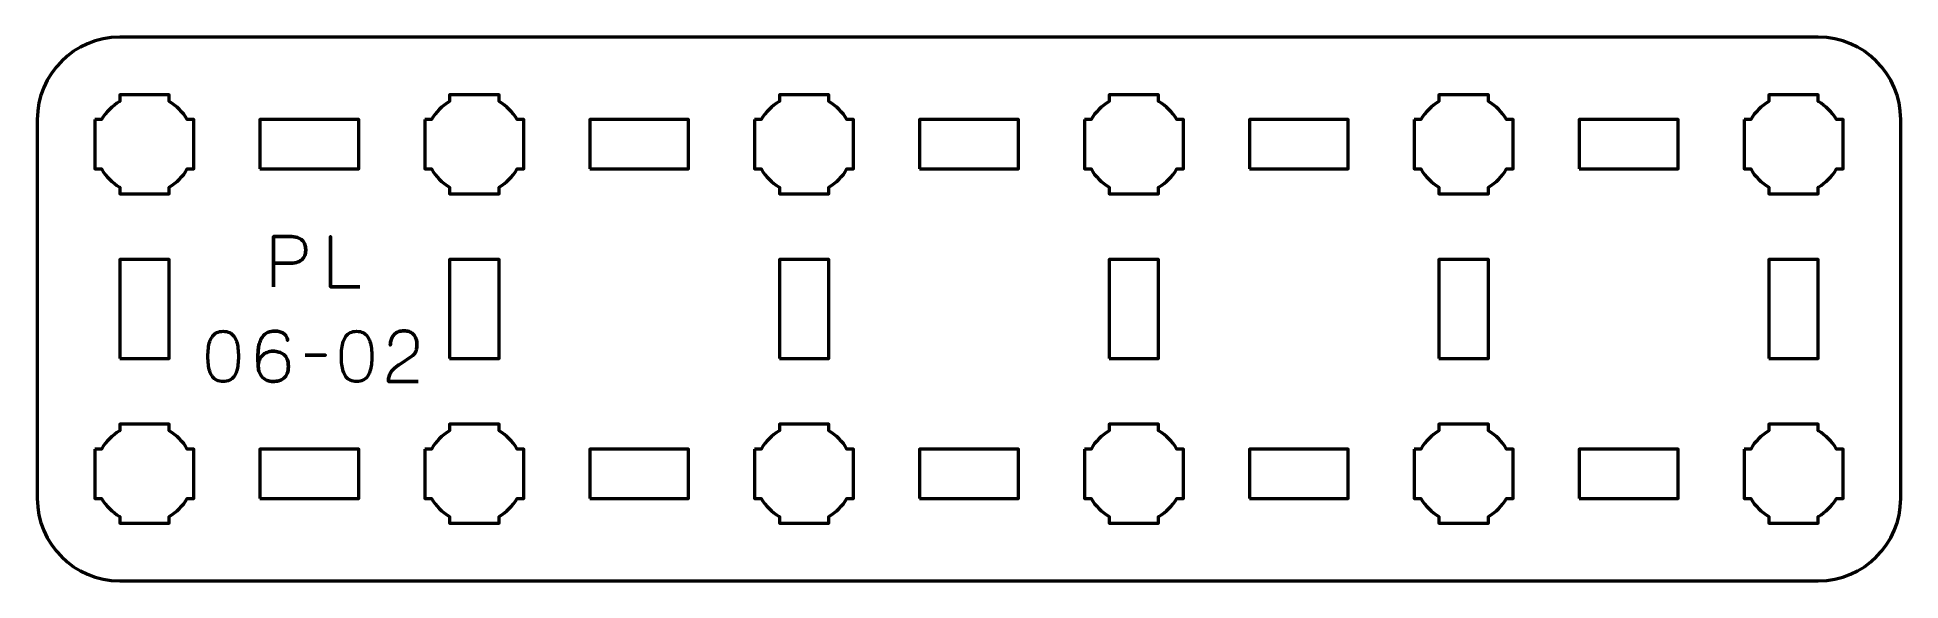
# Model space of a CAD drawing. Header units: centimetres. Extents: x -16.1 to -4.8, y -16.5 to -13.2.
import ezdxf

# ---------------------------------------------------------------- set-up
doc = ezdxf.new("R2010")
doc.units = ezdxf.units.CM
doc.header["$MEASUREMENT"] = 0
doc.layers.add('Layer 1', color=7, linetype='Continuous')

msp = doc.modelspace()

# ---------------------------------------------------------------- linework, layer by layer
at = {"layer": 'Layer 1', "color": 250, "lineweight": 53}
for points in [[(-14.8, -14), (-14.2, -14), (-14.2, -13.7), (-14.8, -13.7), (-14.8, -14)], [(-12.8, -14), (-12.2, -14), (-12.2, -13.7), (-12.8, -13.7), (-12.8, -14)], [(-10.8, -14), (-10.2, -14), (-10.2, -13.7), (-10.8, -13.7), (-10.8, -14)], [(-8.8, -14), (-8.2, -14), (-8.2, -13.7), (-8.8, -13.7), (-8.8, -14)], [(-6.8, -14), (-6.2, -14), (-6.2, -13.7), (-6.8, -13.7), (-6.8, -14)], [(-15.65, -15.15), (-15.35, -15.15), (-15.35, -14.55), (-15.65, -14.55), (-15.65, -15.15)], [(-13.65, -15.15), (-13.35, -15.15), (-13.35, -14.55), (-13.65, -14.55), (-13.65, -15.15)], [(-11.65, -15.15), (-11.35, -15.15), (-11.35, -14.55), (-11.65, -14.55), (-11.65, -15.15)], [(-9.65, -15.15), (-9.35, -15.15), (-9.35, -14.55), (-9.65, -14.55), (-9.65, -15.15)], [(-7.65, -15.15), (-7.35, -15.15), (-7.35, -14.55), (-7.65, -14.55), (-7.65, -15.15)], [(-5.65, -15.15), (-5.35, -15.15), (-5.35, -14.55), (-5.65, -14.55), (-5.65, -15.15)], [(-14.8, -16), (-14.2, -16), (-14.2, -15.7), (-14.8, -15.7), (-14.8, -16)], [(-12.8, -16), (-12.2, -16), (-12.2, -15.7), (-12.8, -15.7), (-12.8, -16)], [(-10.8, -16), (-10.2, -16), (-10.2, -15.7), (-10.8, -15.7), (-10.8, -16)], [(-8.8, -16), (-8.2, -16), (-8.2, -15.7), (-8.8, -15.7), (-8.8, -16)], [(-6.8, -16), (-6.2, -16), (-6.2, -15.7), (-6.8, -15.7), (-6.8, -16)]]:
    msp.add_lwpolyline(points, close=True, dxfattribs=at)
msp.add_open_spline([(-16.15, -16), (-16.15, -16), (-16.15, -13.7), (-16.15, -13.7), (-16.15, -13.7), (-16.15, -13.42391), (-15.92609, -13.2), (-15.65, -13.2), (-15.65, -13.2), (-15.65, -13.2), (-5.35, -13.2), (-5.35, -13.2), (-5.35, -13.2), (-5.07391, -13.2), (-4.85, -13.42391), (-4.85, -13.7), (-4.85, -13.7), (-4.85, -13.7), (-4.85, -16), (-4.85, -16), (-4.85, -16), (-4.85, -16.27609), (-5.07391, -16.5), (-5.35, -16.5), (-5.35, -16.5), (-5.35, -16.5), (-15.65, -16.5), (-15.65, -16.5), (-15.65, -16.5), (-15.92609, -16.5), (-16.15, -16.27609), (-16.15, -16)], degree=3, knots=[0, 0, 0, 0, 0.125, 0.125, 0.125, 0.125, 0.25, 0.25, 0.25, 0.25, 0.375, 0.375, 0.375, 0.375, 0.5, 0.5, 0.5, 0.5, 0.625, 0.625, 0.625, 0.625, 0.75, 0.75, 0.75, 0.75, 0.875, 0.875, 0.875, 0.875, 1, 1, 1, 1], dxfattribs=at)
at = {"layer": 'Layer 1', "lineweight": 53}
for points in [[(-15.8, -13.7), (-15.8, -13.7), (-15.75985, -13.7), (-15.75985, -13.7), (-15.75985, -13.7), (-15.7335, -13.65447), (-15.69553, -13.6165), (-15.65, -13.59015), (-15.65, -13.59015), (-15.65, -13.59015), (-15.65, -13.55), (-15.65, -13.55), (-15.65, -13.55), (-15.65, -13.55), (-15.5, -13.55), (-15.5, -13.55), (-15.5, -13.55), (-15.5, -13.55), (-15.35, -13.55), (-15.35, -13.55), (-15.35, -13.55), (-15.35, -13.55), (-15.35, -13.59015), (-15.35, -13.59015), (-15.35, -13.59015), (-15.30447, -13.6165), (-15.2665, -13.65447), (-15.24015, -13.7), (-15.24015, -13.7), (-15.24015, -13.7), (-15.2, -13.7), (-15.2, -13.7), (-15.2, -13.7), (-15.2, -13.7), (-15.2, -13.85), (-15.2, -13.85), (-15.2, -13.85), (-15.2, -13.85), (-15.2, -14), (-15.2, -14), (-15.2, -14), (-15.2, -14), (-15.24015, -14), (-15.24015, -14), (-15.24015, -14), (-15.2665, -14.04553), (-15.30447, -14.0835), (-15.35, -14.10985), (-15.35, -14.10985), (-15.35, -14.10985), (-15.35, -14.15), (-15.35, -14.15), (-15.35, -14.15), (-15.35, -14.15), (-15.5, -14.15), (-15.5, -14.15), (-15.5, -14.15), (-15.5, -14.15), (-15.65, -14.15), (-15.65, -14.15), (-15.65, -14.15), (-15.65, -14.15), (-15.65, -14.10985), (-15.65, -14.10985), (-15.65, -14.10985), (-15.69553, -14.0835), (-15.7335, -14.04553), (-15.75985, -14), (-15.75985, -14), (-15.75985, -14), (-15.8, -14), (-15.8, -14), (-15.8, -14), (-15.8, -14), (-15.8, -13.85), (-15.8, -13.85), (-15.8, -13.85), (-15.8, -13.85), (-15.8, -13.7), (-15.8, -13.7)], [(-13.8, -13.7), (-13.8, -13.7), (-13.75985, -13.7), (-13.75985, -13.7), (-13.75985, -13.7), (-13.7335, -13.65447), (-13.69553, -13.6165), (-13.65, -13.59015), (-13.65, -13.59015), (-13.65, -13.59015), (-13.65, -13.55), (-13.65, -13.55), (-13.65, -13.55), (-13.65, -13.55), (-13.5, -13.55), (-13.5, -13.55), (-13.5, -13.55), (-13.5, -13.55), (-13.35, -13.55), (-13.35, -13.55), (-13.35, -13.55), (-13.35, -13.55), (-13.35, -13.59015), (-13.35, -13.59015), (-13.35, -13.59015), (-13.30447, -13.6165), (-13.2665, -13.65447), (-13.24015, -13.7), (-13.24015, -13.7), (-13.24015, -13.7), (-13.2, -13.7), (-13.2, -13.7), (-13.2, -13.7), (-13.2, -13.7), (-13.2, -13.85), (-13.2, -13.85), (-13.2, -13.85), (-13.2, -13.85), (-13.2, -14), (-13.2, -14), (-13.2, -14), (-13.2, -14), (-13.24015, -14), (-13.24015, -14), (-13.24015, -14), (-13.2665, -14.04553), (-13.30447, -14.0835), (-13.35, -14.10985), (-13.35, -14.10985), (-13.35, -14.10985), (-13.35, -14.15), (-13.35, -14.15), (-13.35, -14.15), (-13.35, -14.15), (-13.5, -14.15), (-13.5, -14.15), (-13.5, -14.15), (-13.5, -14.15), (-13.65, -14.15), (-13.65, -14.15), (-13.65, -14.15), (-13.65, -14.15), (-13.65, -14.10985), (-13.65, -14.10985), (-13.65, -14.10985), (-13.69553, -14.0835), (-13.7335, -14.04553), (-13.75985, -14), (-13.75985, -14), (-13.75985, -14), (-13.8, -14), (-13.8, -14), (-13.8, -14), (-13.8, -14), (-13.8, -13.85), (-13.8, -13.85), (-13.8, -13.85), (-13.8, -13.85), (-13.8, -13.7), (-13.8, -13.7)], [(-11.8, -13.7), (-11.8, -13.7), (-11.75985, -13.7), (-11.75985, -13.7), (-11.75985, -13.7), (-11.7335, -13.65447), (-11.69553, -13.6165), (-11.65, -13.59015), (-11.65, -13.59015), (-11.65, -13.59015), (-11.65, -13.55), (-11.65, -13.55), (-11.65, -13.55), (-11.65, -13.55), (-11.5, -13.55), (-11.5, -13.55), (-11.5, -13.55), (-11.5, -13.55), (-11.35, -13.55), (-11.35, -13.55), (-11.35, -13.55), (-11.35, -13.55), (-11.35, -13.59015), (-11.35, -13.59015), (-11.35, -13.59015), (-11.30447, -13.6165), (-11.2665, -13.65447), (-11.24015, -13.7), (-11.24015, -13.7), (-11.24015, -13.7), (-11.2, -13.7), (-11.2, -13.7), (-11.2, -13.7), (-11.2, -13.7), (-11.2, -13.85), (-11.2, -13.85), (-11.2, -13.85), (-11.2, -13.85), (-11.2, -14), (-11.2, -14), (-11.2, -14), (-11.2, -14), (-11.24015, -14), (-11.24015, -14), (-11.24015, -14), (-11.2665, -14.04553), (-11.30447, -14.0835), (-11.35, -14.10985), (-11.35, -14.10985), (-11.35, -14.10985), (-11.35, -14.15), (-11.35, -14.15), (-11.35, -14.15), (-11.35, -14.15), (-11.5, -14.15), (-11.5, -14.15), (-11.5, -14.15), (-11.5, -14.15), (-11.65, -14.15), (-11.65, -14.15), (-11.65, -14.15), (-11.65, -14.15), (-11.65, -14.10985), (-11.65, -14.10985), (-11.65, -14.10985), (-11.69553, -14.0835), (-11.7335, -14.04553), (-11.75985, -14), (-11.75985, -14), (-11.75985, -14), (-11.8, -14), (-11.8, -14), (-11.8, -14), (-11.8, -14), (-11.8, -13.85), (-11.8, -13.85), (-11.8, -13.85), (-11.8, -13.85), (-11.8, -13.7), (-11.8, -13.7)], [(-9.8, -13.7), (-9.8, -13.7), (-9.75985, -13.7), (-9.75985, -13.7), (-9.75985, -13.7), (-9.7335, -13.65447), (-9.69553, -13.6165), (-9.65, -13.59015), (-9.65, -13.59015), (-9.65, -13.59015), (-9.65, -13.55), (-9.65, -13.55), (-9.65, -13.55), (-9.65, -13.55), (-9.5, -13.55), (-9.5, -13.55), (-9.5, -13.55), (-9.5, -13.55), (-9.35, -13.55), (-9.35, -13.55), (-9.35, -13.55), (-9.35, -13.55), (-9.35, -13.59015), (-9.35, -13.59015), (-9.35, -13.59015), (-9.30447, -13.6165), (-9.2665, -13.65447), (-9.24015, -13.7), (-9.24015, -13.7), (-9.24015, -13.7), (-9.2, -13.7), (-9.2, -13.7), (-9.2, -13.7), (-9.2, -13.7), (-9.2, -13.85), (-9.2, -13.85), (-9.2, -13.85), (-9.2, -13.85), (-9.2, -14), (-9.2, -14), (-9.2, -14), (-9.2, -14), (-9.24015, -14), (-9.24015, -14), (-9.24015, -14), (-9.2665, -14.04553), (-9.30447, -14.0835), (-9.35, -14.10985), (-9.35, -14.10985), (-9.35, -14.10985), (-9.35, -14.15), (-9.35, -14.15), (-9.35, -14.15), (-9.35, -14.15), (-9.5, -14.15), (-9.5, -14.15), (-9.5, -14.15), (-9.5, -14.15), (-9.65, -14.15), (-9.65, -14.15), (-9.65, -14.15), (-9.65, -14.15), (-9.65, -14.10985), (-9.65, -14.10985), (-9.65, -14.10985), (-9.69553, -14.0835), (-9.7335, -14.04553), (-9.75985, -14), (-9.75985, -14), (-9.75985, -14), (-9.8, -14), (-9.8, -14), (-9.8, -14), (-9.8, -14), (-9.8, -13.85), (-9.8, -13.85), (-9.8, -13.85), (-9.8, -13.85), (-9.8, -13.7), (-9.8, -13.7)], [(-7.8, -13.7), (-7.8, -13.7), (-7.75985, -13.7), (-7.75985, -13.7), (-7.75985, -13.7), (-7.7335, -13.65447), (-7.69553, -13.6165), (-7.65, -13.59015), (-7.65, -13.59015), (-7.65, -13.59015), (-7.65, -13.55), (-7.65, -13.55), (-7.65, -13.55), (-7.65, -13.55), (-7.5, -13.55), (-7.5, -13.55), (-7.5, -13.55), (-7.5, -13.55), (-7.35, -13.55), (-7.35, -13.55), (-7.35, -13.55), (-7.35, -13.55), (-7.35, -13.59015), (-7.35, -13.59015), (-7.35, -13.59015), (-7.30447, -13.6165), (-7.2665, -13.65447), (-7.24015, -13.7), (-7.24015, -13.7), (-7.24015, -13.7), (-7.2, -13.7), (-7.2, -13.7), (-7.2, -13.7), (-7.2, -13.7), (-7.2, -13.85), (-7.2, -13.85), (-7.2, -13.85), (-7.2, -13.85), (-7.2, -14), (-7.2, -14), (-7.2, -14), (-7.2, -14), (-7.24015, -14), (-7.24015, -14), (-7.24015, -14), (-7.2665, -14.04553), (-7.30447, -14.0835), (-7.35, -14.10985), (-7.35, -14.10985), (-7.35, -14.10985), (-7.35, -14.15), (-7.35, -14.15), (-7.35, -14.15), (-7.35, -14.15), (-7.5, -14.15), (-7.5, -14.15), (-7.5, -14.15), (-7.5, -14.15), (-7.65, -14.15), (-7.65, -14.15), (-7.65, -14.15), (-7.65, -14.15), (-7.65, -14.10985), (-7.65, -14.10985), (-7.65, -14.10985), (-7.69553, -14.0835), (-7.7335, -14.04553), (-7.75985, -14), (-7.75985, -14), (-7.75985, -14), (-7.8, -14), (-7.8, -14), (-7.8, -14), (-7.8, -14), (-7.8, -13.85), (-7.8, -13.85), (-7.8, -13.85), (-7.8, -13.85), (-7.8, -13.7), (-7.8, -13.7)], [(-5.8, -13.7), (-5.8, -13.7), (-5.75985, -13.7), (-5.75985, -13.7), (-5.75985, -13.7), (-5.7335, -13.65447), (-5.69553, -13.6165), (-5.65, -13.59015), (-5.65, -13.59015), (-5.65, -13.59015), (-5.65, -13.55), (-5.65, -13.55), (-5.65, -13.55), (-5.65, -13.55), (-5.5, -13.55), (-5.5, -13.55), (-5.5, -13.55), (-5.5, -13.55), (-5.35, -13.55), (-5.35, -13.55), (-5.35, -13.55), (-5.35, -13.55), (-5.35, -13.59015), (-5.35, -13.59015), (-5.35, -13.59015), (-5.30447, -13.6165), (-5.2665, -13.65447), (-5.24015, -13.7), (-5.24015, -13.7), (-5.24015, -13.7), (-5.2, -13.7), (-5.2, -13.7), (-5.2, -13.7), (-5.2, -13.7), (-5.2, -13.85), (-5.2, -13.85), (-5.2, -13.85), (-5.2, -13.85), (-5.2, -14), (-5.2, -14), (-5.2, -14), (-5.2, -14), (-5.24015, -14), (-5.24015, -14), (-5.24015, -14), (-5.2665, -14.04553), (-5.30447, -14.0835), (-5.35, -14.10985), (-5.35, -14.10985), (-5.35, -14.10985), (-5.35, -14.15), (-5.35, -14.15), (-5.35, -14.15), (-5.35, -14.15), (-5.5, -14.15), (-5.5, -14.15), (-5.5, -14.15), (-5.5, -14.15), (-5.65, -14.15), (-5.65, -14.15), (-5.65, -14.15), (-5.65, -14.15), (-5.65, -14.10985), (-5.65, -14.10985), (-5.65, -14.10985), (-5.69553, -14.0835), (-5.7335, -14.04553), (-5.75985, -14), (-5.75985, -14), (-5.75985, -14), (-5.8, -14), (-5.8, -14), (-5.8, -14), (-5.8, -14), (-5.8, -13.85), (-5.8, -13.85), (-5.8, -13.85), (-5.8, -13.85), (-5.8, -13.7), (-5.8, -13.7)], [(-15.8, -15.7), (-15.8, -15.7), (-15.75985, -15.7), (-15.75985, -15.7), (-15.75985, -15.7), (-15.7335, -15.65447), (-15.69553, -15.6165), (-15.65, -15.59015), (-15.65, -15.59015), (-15.65, -15.59015), (-15.65, -15.55), (-15.65, -15.55), (-15.65, -15.55), (-15.65, -15.55), (-15.5, -15.55), (-15.5, -15.55), (-15.5, -15.55), (-15.5, -15.55), (-15.35, -15.55), (-15.35, -15.55), (-15.35, -15.55), (-15.35, -15.55), (-15.35, -15.59015), (-15.35, -15.59015), (-15.35, -15.59015), (-15.30447, -15.6165), (-15.2665, -15.65447), (-15.24015, -15.7), (-15.24015, -15.7), (-15.24015, -15.7), (-15.2, -15.7), (-15.2, -15.7), (-15.2, -15.7), (-15.2, -15.7), (-15.2, -15.85), (-15.2, -15.85), (-15.2, -15.85), (-15.2, -15.85), (-15.2, -16), (-15.2, -16), (-15.2, -16), (-15.2, -16), (-15.24015, -16), (-15.24015, -16), (-15.24015, -16), (-15.2665, -16.04553), (-15.30447, -16.0835), (-15.35, -16.10985), (-15.35, -16.10985), (-15.35, -16.10985), (-15.35, -16.15), (-15.35, -16.15), (-15.35, -16.15), (-15.35, -16.15), (-15.5, -16.15), (-15.5, -16.15), (-15.5, -16.15), (-15.5, -16.15), (-15.65, -16.15), (-15.65, -16.15), (-15.65, -16.15), (-15.65, -16.15), (-15.65, -16.10985), (-15.65, -16.10985), (-15.65, -16.10985), (-15.69553, -16.0835), (-15.7335, -16.04553), (-15.75985, -16), (-15.75985, -16), (-15.75985, -16), (-15.8, -16), (-15.8, -16), (-15.8, -16), (-15.8, -16), (-15.8, -15.85), (-15.8, -15.85), (-15.8, -15.85), (-15.8, -15.85), (-15.8, -15.7), (-15.8, -15.7)], [(-13.8, -15.7), (-13.8, -15.7), (-13.75985, -15.7), (-13.75985, -15.7), (-13.75985, -15.7), (-13.7335, -15.65447), (-13.69553, -15.6165), (-13.65, -15.59015), (-13.65, -15.59015), (-13.65, -15.59015), (-13.65, -15.55), (-13.65, -15.55), (-13.65, -15.55), (-13.65, -15.55), (-13.5, -15.55), (-13.5, -15.55), (-13.5, -15.55), (-13.5, -15.55), (-13.35, -15.55), (-13.35, -15.55), (-13.35, -15.55), (-13.35, -15.55), (-13.35, -15.59015), (-13.35, -15.59015), (-13.35, -15.59015), (-13.30447, -15.6165), (-13.2665, -15.65447), (-13.24015, -15.7), (-13.24015, -15.7), (-13.24015, -15.7), (-13.2, -15.7), (-13.2, -15.7), (-13.2, -15.7), (-13.2, -15.7), (-13.2, -15.85), (-13.2, -15.85), (-13.2, -15.85), (-13.2, -15.85), (-13.2, -16), (-13.2, -16), (-13.2, -16), (-13.2, -16), (-13.24015, -16), (-13.24015, -16), (-13.24015, -16), (-13.2665, -16.04553), (-13.30447, -16.0835), (-13.35, -16.10985), (-13.35, -16.10985), (-13.35, -16.10985), (-13.35, -16.15), (-13.35, -16.15), (-13.35, -16.15), (-13.35, -16.15), (-13.5, -16.15), (-13.5, -16.15), (-13.5, -16.15), (-13.5, -16.15), (-13.65, -16.15), (-13.65, -16.15), (-13.65, -16.15), (-13.65, -16.15), (-13.65, -16.10985), (-13.65, -16.10985), (-13.65, -16.10985), (-13.69553, -16.0835), (-13.7335, -16.04553), (-13.75985, -16), (-13.75985, -16), (-13.75985, -16), (-13.8, -16), (-13.8, -16), (-13.8, -16), (-13.8, -16), (-13.8, -15.85), (-13.8, -15.85), (-13.8, -15.85), (-13.8, -15.85), (-13.8, -15.7), (-13.8, -15.7)], [(-11.8, -15.7), (-11.8, -15.7), (-11.75985, -15.7), (-11.75985, -15.7), (-11.75985, -15.7), (-11.7335, -15.65447), (-11.69553, -15.6165), (-11.65, -15.59015), (-11.65, -15.59015), (-11.65, -15.59015), (-11.65, -15.55), (-11.65, -15.55), (-11.65, -15.55), (-11.65, -15.55), (-11.5, -15.55), (-11.5, -15.55), (-11.5, -15.55), (-11.5, -15.55), (-11.35, -15.55), (-11.35, -15.55), (-11.35, -15.55), (-11.35, -15.55), (-11.35, -15.59015), (-11.35, -15.59015), (-11.35, -15.59015), (-11.30447, -15.6165), (-11.2665, -15.65447), (-11.24015, -15.7), (-11.24015, -15.7), (-11.24015, -15.7), (-11.2, -15.7), (-11.2, -15.7), (-11.2, -15.7), (-11.2, -15.7), (-11.2, -15.85), (-11.2, -15.85), (-11.2, -15.85), (-11.2, -15.85), (-11.2, -16), (-11.2, -16), (-11.2, -16), (-11.2, -16), (-11.24015, -16), (-11.24015, -16), (-11.24015, -16), (-11.2665, -16.04553), (-11.30447, -16.0835), (-11.35, -16.10985), (-11.35, -16.10985), (-11.35, -16.10985), (-11.35, -16.15), (-11.35, -16.15), (-11.35, -16.15), (-11.35, -16.15), (-11.5, -16.15), (-11.5, -16.15), (-11.5, -16.15), (-11.5, -16.15), (-11.65, -16.15), (-11.65, -16.15), (-11.65, -16.15), (-11.65, -16.15), (-11.65, -16.10985), (-11.65, -16.10985), (-11.65, -16.10985), (-11.69553, -16.0835), (-11.7335, -16.04553), (-11.75985, -16), (-11.75985, -16), (-11.75985, -16), (-11.8, -16), (-11.8, -16), (-11.8, -16), (-11.8, -16), (-11.8, -15.85), (-11.8, -15.85), (-11.8, -15.85), (-11.8, -15.85), (-11.8, -15.7), (-11.8, -15.7)], [(-9.8, -15.7), (-9.8, -15.7), (-9.75985, -15.7), (-9.75985, -15.7), (-9.75985, -15.7), (-9.7335, -15.65447), (-9.69553, -15.6165), (-9.65, -15.59015), (-9.65, -15.59015), (-9.65, -15.59015), (-9.65, -15.55), (-9.65, -15.55), (-9.65, -15.55), (-9.65, -15.55), (-9.5, -15.55), (-9.5, -15.55), (-9.5, -15.55), (-9.5, -15.55), (-9.35, -15.55), (-9.35, -15.55), (-9.35, -15.55), (-9.35, -15.55), (-9.35, -15.59015), (-9.35, -15.59015), (-9.35, -15.59015), (-9.30447, -15.6165), (-9.2665, -15.65447), (-9.24015, -15.7), (-9.24015, -15.7), (-9.24015, -15.7), (-9.2, -15.7), (-9.2, -15.7), (-9.2, -15.7), (-9.2, -15.7), (-9.2, -15.85), (-9.2, -15.85), (-9.2, -15.85), (-9.2, -15.85), (-9.2, -16), (-9.2, -16), (-9.2, -16), (-9.2, -16), (-9.24015, -16), (-9.24015, -16), (-9.24015, -16), (-9.2665, -16.04553), (-9.30447, -16.0835), (-9.35, -16.10985), (-9.35, -16.10985), (-9.35, -16.10985), (-9.35, -16.15), (-9.35, -16.15), (-9.35, -16.15), (-9.35, -16.15), (-9.5, -16.15), (-9.5, -16.15), (-9.5, -16.15), (-9.5, -16.15), (-9.65, -16.15), (-9.65, -16.15), (-9.65, -16.15), (-9.65, -16.15), (-9.65, -16.10985), (-9.65, -16.10985), (-9.65, -16.10985), (-9.69553, -16.0835), (-9.7335, -16.04553), (-9.75985, -16), (-9.75985, -16), (-9.75985, -16), (-9.8, -16), (-9.8, -16), (-9.8, -16), (-9.8, -16), (-9.8, -15.85), (-9.8, -15.85), (-9.8, -15.85), (-9.8, -15.85), (-9.8, -15.7), (-9.8, -15.7)], [(-7.8, -15.7), (-7.8, -15.7), (-7.75985, -15.7), (-7.75985, -15.7), (-7.75985, -15.7), (-7.7335, -15.65447), (-7.69553, -15.6165), (-7.65, -15.59015), (-7.65, -15.59015), (-7.65, -15.59015), (-7.65, -15.55), (-7.65, -15.55), (-7.65, -15.55), (-7.65, -15.55), (-7.5, -15.55), (-7.5, -15.55), (-7.5, -15.55), (-7.5, -15.55), (-7.35, -15.55), (-7.35, -15.55), (-7.35, -15.55), (-7.35, -15.55), (-7.35, -15.59015), (-7.35, -15.59015), (-7.35, -15.59015), (-7.30447, -15.6165), (-7.2665, -15.65447), (-7.24015, -15.7), (-7.24015, -15.7), (-7.24015, -15.7), (-7.2, -15.7), (-7.2, -15.7), (-7.2, -15.7), (-7.2, -15.7), (-7.2, -15.85), (-7.2, -15.85), (-7.2, -15.85), (-7.2, -15.85), (-7.2, -16), (-7.2, -16), (-7.2, -16), (-7.2, -16), (-7.24015, -16), (-7.24015, -16), (-7.24015, -16), (-7.2665, -16.04553), (-7.30447, -16.0835), (-7.35, -16.10985), (-7.35, -16.10985), (-7.35, -16.10985), (-7.35, -16.15), (-7.35, -16.15), (-7.35, -16.15), (-7.35, -16.15), (-7.5, -16.15), (-7.5, -16.15), (-7.5, -16.15), (-7.5, -16.15), (-7.65, -16.15), (-7.65, -16.15), (-7.65, -16.15), (-7.65, -16.15), (-7.65, -16.10985), (-7.65, -16.10985), (-7.65, -16.10985), (-7.69553, -16.0835), (-7.7335, -16.04553), (-7.75985, -16), (-7.75985, -16), (-7.75985, -16), (-7.8, -16), (-7.8, -16), (-7.8, -16), (-7.8, -16), (-7.8, -15.85), (-7.8, -15.85), (-7.8, -15.85), (-7.8, -15.85), (-7.8, -15.7), (-7.8, -15.7)], [(-5.8, -15.7), (-5.8, -15.7), (-5.75985, -15.7), (-5.75985, -15.7), (-5.75985, -15.7), (-5.7335, -15.65447), (-5.69553, -15.6165), (-5.65, -15.59015), (-5.65, -15.59015), (-5.65, -15.59015), (-5.65, -15.55), (-5.65, -15.55), (-5.65, -15.55), (-5.65, -15.55), (-5.5, -15.55), (-5.5, -15.55), (-5.5, -15.55), (-5.5, -15.55), (-5.35, -15.55), (-5.35, -15.55), (-5.35, -15.55), (-5.35, -15.55), (-5.35, -15.59015), (-5.35, -15.59015), (-5.35, -15.59015), (-5.30447, -15.6165), (-5.2665, -15.65447), (-5.24015, -15.7), (-5.24015, -15.7), (-5.24015, -15.7), (-5.2, -15.7), (-5.2, -15.7), (-5.2, -15.7), (-5.2, -15.7), (-5.2, -15.85), (-5.2, -15.85), (-5.2, -15.85), (-5.2, -15.85), (-5.2, -16), (-5.2, -16), (-5.2, -16), (-5.2, -16), (-5.24015, -16), (-5.24015, -16), (-5.24015, -16), (-5.2665, -16.04553), (-5.30447, -16.0835), (-5.35, -16.10985), (-5.35, -16.10985), (-5.35, -16.10985), (-5.35, -16.15), (-5.35, -16.15), (-5.35, -16.15), (-5.35, -16.15), (-5.5, -16.15), (-5.5, -16.15), (-5.5, -16.15), (-5.5, -16.15), (-5.65, -16.15), (-5.65, -16.15), (-5.65, -16.15), (-5.65, -16.15), (-5.65, -16.10985), (-5.65, -16.10985), (-5.65, -16.10985), (-5.69553, -16.0835), (-5.7335, -16.04553), (-5.75985, -16), (-5.75985, -16), (-5.75985, -16), (-5.8, -16), (-5.8, -16), (-5.8, -16), (-5.8, -16), (-5.8, -15.85), (-5.8, -15.85), (-5.8, -15.85), (-5.8, -15.85), (-5.8, -15.7), (-5.8, -15.7)]]:
    msp.add_open_spline(points, degree=3, knots=[0, 0, 0, 0, 0.05, 0.05, 0.05, 0.05, 0.1, 0.1, 0.1, 0.1, 0.15, 0.15, 0.15, 0.15, 0.2, 0.2, 0.2, 0.2, 0.25, 0.25, 0.25, 0.25, 0.3, 0.3, 0.3, 0.3, 0.35, 0.35, 0.35, 0.35, 0.4, 0.4, 0.4, 0.4, 0.45, 0.45, 0.45, 0.45, 0.5, 0.5, 0.5, 0.5, 0.55, 0.55, 0.55, 0.55, 0.6, 0.6, 0.6, 0.6, 0.65, 0.65, 0.65, 0.65, 0.7, 0.7, 0.7, 0.7, 0.75, 0.75, 0.75, 0.75, 0.8, 0.8, 0.8, 0.8, 0.85, 0.85, 0.85, 0.85, 0.9, 0.9, 0.9, 0.9, 0.95, 0.95, 0.95, 0.95, 1, 1, 1, 1], dxfattribs=at)
at = {"layer": 'Layer 1', "color": 5, "lineweight": 53}
for points, knots in [([(-14.71759, -14.71492), (-14.71759, -14.71492), (-14.71759, -14.4097), (-14.71759, -14.4097), (-14.71759, -14.4097), (-14.71759, -14.4097), (-14.62022, -14.4097), (-14.62022, -14.4097), (-14.62022, -14.4097), (-14.60075, -14.40977), (-14.58474, -14.41196), (-14.57211, -14.41619), (-14.57211, -14.41619), (-14.55955, -14.42035), (-14.54967, -14.42614), (-14.54254, -14.43348), (-14.54254, -14.43348), (-14.53542, -14.44074), (-14.53034, -14.44907), (-14.52723, -14.45845), (-14.52723, -14.45845), (-14.5242, -14.46784), (-14.52244, -14.47764), (-14.52201, -14.48802), (-14.52201, -14.48802), (-14.52152, -14.49839), (-14.52272, -14.50855), (-14.52554, -14.51842), (-14.52554, -14.51842), (-14.52843, -14.5283), (-14.5333, -14.53726), (-14.54029, -14.54531), (-14.54029, -14.54531), (-14.5472, -14.55335), (-14.55658, -14.55977), (-14.56837, -14.5645), (-14.56837, -14.5645), (-14.58015, -14.56929), (-14.59475, -14.57169), (-14.61218, -14.57183), (-14.61218, -14.57183), (-14.61218, -14.57183), (-14.71759, -14.57183), (-14.71759, -14.57183), (-14.71759, -14.57183), (-14.71759, -14.57183), (-14.61218, -14.57183), (-14.61218, -14.57183), (-14.61218, -14.57183), (-14.59511, -14.57169), (-14.58064, -14.56929), (-14.56893, -14.5645), (-14.56893, -14.5645), (-14.55715, -14.55977), (-14.54776, -14.55335), (-14.54071, -14.54531), (-14.54071, -14.54531), (-14.53372, -14.53726), (-14.52871, -14.5283), (-14.52575, -14.51842), (-14.52575, -14.51842), (-14.52279, -14.50855), (-14.52152, -14.49839), (-14.52201, -14.48802), (-14.52201, -14.48802), (-14.52244, -14.47764), (-14.5242, -14.46784), (-14.52737, -14.45845), (-14.52737, -14.45845), (-14.53048, -14.44907), (-14.5357, -14.44074), (-14.54283, -14.43348), (-14.54283, -14.43348), (-14.55002, -14.42614), (-14.5599, -14.42035), (-14.57246, -14.41619), (-14.57246, -14.41619), (-14.58509, -14.41196), (-14.60096, -14.40977), (-14.62022, -14.4097), (-14.62022, -14.4097), (-14.62022, -14.4097), (-14.71759, -14.4097), (-14.71759, -14.4097), (-14.71759, -14.4097), (-14.71759, -14.4097), (-14.71759, -14.71492), (-14.71759, -14.71492)], [0, 0, 0, 0, 0.04545455, 0.04545455, 0.04545455, 0.04545455, 0.09090909, 0.09090909, 0.09090909, 0.09090909, 0.13636364, 0.13636364, 0.13636364, 0.13636364, 0.18181818, 0.18181818, 0.18181818, 0.18181818, 0.22727273, 0.22727273, 0.22727273, 0.22727273, 0.27272727, 0.27272727, 0.27272727, 0.27272727, 0.31818182, 0.31818182, 0.31818182, 0.31818182, 0.36363636, 0.36363636, 0.36363636, 0.36363636, 0.40909091, 0.40909091, 0.40909091, 0.40909091, 0.45454545, 0.45454545, 0.45454545, 0.45454545, 0.5, 0.5, 0.5, 0.5, 0.54545455, 0.54545455, 0.54545455, 0.54545455, 0.59090909, 0.59090909, 0.59090909, 0.59090909, 0.63636364, 0.63636364, 0.63636364, 0.63636364, 0.68181818, 0.68181818, 0.68181818, 0.68181818, 0.72727273, 0.72727273, 0.72727273, 0.72727273, 0.77272727, 0.77272727, 0.77272727, 0.77272727, 0.81818182, 0.81818182, 0.81818182, 0.81818182, 0.86363636, 0.86363636, 0.86363636, 0.86363636, 0.90909091, 0.90909091, 0.90909091, 0.90909091, 0.95454545, 0.95454545, 0.95454545, 0.95454545, 1, 1, 1, 1]), ([(-14.19309, -14.71492), (-14.19309, -14.71492), (-14.37131, -14.71492), (-14.37131, -14.71492), (-14.37131, -14.71492), (-14.37131, -14.71492), (-14.37131, -14.4097), (-14.37131, -14.4097), (-14.37131, -14.4097), (-14.37131, -14.4097), (-14.37131, -14.71492), (-14.37131, -14.71492), (-14.37131, -14.71492), (-14.37131, -14.71492), (-14.19309, -14.71492), (-14.19309, -14.71492)], [0, 0, 0, 0, 0.25, 0.25, 0.25, 0.25, 0.5, 0.5, 0.5, 0.5, 0.75, 0.75, 0.75, 0.75, 1, 1, 1, 1]), ([(-15.0226, -15.29023), (-15.00779, -15.29016), (-14.99502, -15.28755), (-14.98436, -15.28247), (-14.98436, -15.28247), (-14.97378, -15.27739), (-14.96496, -15.27012), (-14.95791, -15.26088), (-14.95791, -15.26088), (-14.95092, -15.25157), (-14.94542, -15.24056), (-14.94133, -15.22786), (-14.94133, -15.22786), (-14.9373, -15.21516), (-14.93441, -15.20126), (-14.93279, -15.18602), (-14.93279, -15.18602), (-14.93109, -15.17078), (-14.93025, -15.15476), (-14.93032, -15.13783), (-14.93032, -15.13783), (-14.93025, -15.12097), (-14.93109, -15.10495), (-14.93279, -15.08978), (-14.93279, -15.08978), (-14.93441, -15.07461), (-14.9373, -15.06064), (-14.94133, -15.04794), (-14.94133, -15.04794), (-14.94542, -15.03531), (-14.95092, -15.02431), (-14.95791, -15.01492), (-14.95791, -15.01492), (-14.96496, -15.00561), (-14.97378, -14.99834), (-14.98436, -14.99326), (-14.98436, -14.99326), (-14.99502, -14.98811), (-15.00779, -14.9855), (-15.0226, -14.98543), (-15.0226, -14.98543), (-15.03742, -14.9855), (-15.05019, -14.98811), (-15.06085, -14.99326), (-15.06085, -14.99326), (-15.07143, -14.99834), (-15.08025, -15.00561), (-15.0873, -15.01492), (-15.0873, -15.01492), (-15.09429, -15.02431), (-15.09979, -15.03531), (-15.10388, -15.04794), (-15.10388, -15.04794), (-15.10791, -15.06064), (-15.1108, -15.07461), (-15.11242, -15.08978), (-15.11242, -15.08978), (-15.11411, -15.10495), (-15.11496, -15.12097), (-15.11489, -15.13783), (-15.11489, -15.13783), (-15.11496, -15.15476), (-15.11411, -15.17078), (-15.11242, -15.18602), (-15.11242, -15.18602), (-15.1108, -15.20126), (-15.10791, -15.21516), (-15.10388, -15.22786), (-15.10388, -15.22786), (-15.09979, -15.24056), (-15.09429, -15.25157), (-15.0873, -15.26088), (-15.0873, -15.26088), (-15.08025, -15.27012), (-15.07143, -15.27739), (-15.06085, -15.28247), (-15.06085, -15.28247), (-15.05019, -15.28755), (-15.03742, -15.29016), (-15.0226, -15.29023)], [0, 0, 0, 0, 0.05, 0.05, 0.05, 0.05, 0.1, 0.1, 0.1, 0.1, 0.15, 0.15, 0.15, 0.15, 0.2, 0.2, 0.2, 0.2, 0.25, 0.25, 0.25, 0.25, 0.3, 0.3, 0.3, 0.3, 0.35, 0.35, 0.35, 0.35, 0.4, 0.4, 0.4, 0.4, 0.45, 0.45, 0.45, 0.45, 0.5, 0.5, 0.5, 0.5, 0.55, 0.55, 0.55, 0.55, 0.6, 0.6, 0.6, 0.6, 0.65, 0.65, 0.65, 0.65, 0.7, 0.7, 0.7, 0.7, 0.75, 0.75, 0.75, 0.75, 0.8, 0.8, 0.8, 0.8, 0.85, 0.85, 0.85, 0.85, 0.9, 0.9, 0.9, 0.9, 0.95, 0.95, 0.95, 0.95, 1, 1, 1, 1]), ([(-15.0226, -15.29023), (-15.00779, -15.29016), (-14.99502, -15.28755), (-14.98436, -15.28247), (-14.98436, -15.28247), (-14.97378, -15.27739), (-14.96496, -15.27012), (-14.95791, -15.26088), (-14.95791, -15.26088), (-14.95092, -15.25157), (-14.94542, -15.24056), (-14.94133, -15.22786), (-14.94133, -15.22786), (-14.9373, -15.21516), (-14.93441, -15.20126), (-14.93279, -15.18602), (-14.93279, -15.18602), (-14.93109, -15.17078), (-14.93025, -15.15476), (-14.93032, -15.13783), (-14.93032, -15.13783), (-14.93025, -15.12097), (-14.93109, -15.10495), (-14.93279, -15.08978), (-14.93279, -15.08978), (-14.93441, -15.07461), (-14.9373, -15.06064), (-14.94133, -15.04794), (-14.94133, -15.04794), (-14.94542, -15.03531), (-14.95092, -15.02431), (-14.95791, -15.01492), (-14.95791, -15.01492), (-14.96496, -15.00561), (-14.97378, -14.99834), (-14.98436, -14.99326), (-14.98436, -14.99326), (-14.99502, -14.98811), (-15.00779, -14.9855), (-15.0226, -14.98543), (-15.0226, -14.98543), (-15.03742, -14.9855), (-15.05019, -14.98811), (-15.06085, -14.99326), (-15.06085, -14.99326), (-15.07143, -14.99834), (-15.08025, -15.00561), (-15.0873, -15.01492), (-15.0873, -15.01492), (-15.09429, -15.02431), (-15.09979, -15.03531), (-15.10388, -15.04794), (-15.10388, -15.04794), (-15.10791, -15.06064), (-15.1108, -15.07461), (-15.11242, -15.08978), (-15.11242, -15.08978), (-15.11411, -15.10495), (-15.11496, -15.12097), (-15.11489, -15.13783), (-15.11489, -15.13783), (-15.11496, -15.15476), (-15.11411, -15.17078), (-15.11242, -15.18602), (-15.11242, -15.18602), (-15.1108, -15.20126), (-15.10791, -15.21516), (-15.10388, -15.22786), (-15.10388, -15.22786), (-15.09979, -15.24056), (-15.09429, -15.25157), (-15.0873, -15.26088), (-15.0873, -15.26088), (-15.08025, -15.27012), (-15.07143, -15.27739), (-15.06085, -15.28247), (-15.06085, -15.28247), (-15.05019, -15.28755), (-15.03742, -15.29016), (-15.0226, -15.29023)], [0, 0, 0, 0, 0.05, 0.05, 0.05, 0.05, 0.1, 0.1, 0.1, 0.1, 0.15, 0.15, 0.15, 0.15, 0.2, 0.2, 0.2, 0.2, 0.25, 0.25, 0.25, 0.25, 0.3, 0.3, 0.3, 0.3, 0.35, 0.35, 0.35, 0.35, 0.4, 0.4, 0.4, 0.4, 0.45, 0.45, 0.45, 0.45, 0.5, 0.5, 0.5, 0.5, 0.55, 0.55, 0.55, 0.55, 0.6, 0.6, 0.6, 0.6, 0.65, 0.65, 0.65, 0.65, 0.7, 0.7, 0.7, 0.7, 0.75, 0.75, 0.75, 0.75, 0.8, 0.8, 0.8, 0.8, 0.85, 0.85, 0.85, 0.85, 0.9, 0.9, 0.9, 0.9, 0.95, 0.95, 0.95, 0.95, 1, 1, 1, 1]), ([(-14.81009, -15.19837), (-14.81002, -15.18454), (-14.80777, -15.17205), (-14.80325, -15.16076), (-14.80325, -15.16076), (-14.79881, -15.14954), (-14.79253, -15.13988), (-14.78441, -15.13176), (-14.78441, -15.13176), (-14.77637, -15.12372), (-14.76684, -15.11751), (-14.75598, -15.11314), (-14.75598, -15.11314), (-14.74511, -15.10876), (-14.73319, -15.10658), (-14.72035, -15.1065), (-14.72035, -15.1065), (-14.70744, -15.10643), (-14.69537, -15.10806), (-14.68415, -15.1113), (-14.68415, -15.1113), (-14.67293, -15.11448), (-14.66313, -15.1197), (-14.65459, -15.1269), (-14.65459, -15.1269), (-14.64605, -15.13402), (-14.63935, -15.14348), (-14.63455, -15.15526), (-14.63455, -15.15526), (-14.62976, -15.16704), (-14.62729, -15.18136), (-14.62722, -15.19837), (-14.62722, -15.19837), (-14.62729, -15.21537), (-14.62976, -15.22969), (-14.63455, -15.24148), (-14.63455, -15.24148), (-14.63935, -15.25326), (-14.64605, -15.26271), (-14.65459, -15.26984), (-14.65459, -15.26984), (-14.66313, -15.27704), (-14.67293, -15.28226), (-14.68415, -15.28543), (-14.68415, -15.28543), (-14.69537, -15.28868), (-14.70744, -15.2903), (-14.72035, -15.29023), (-14.72035, -15.29023), (-14.73319, -15.29016), (-14.74497, -15.28797), (-14.75577, -15.2836), (-14.75577, -15.2836), (-14.76649, -15.27922), (-14.7758, -15.27301), (-14.78378, -15.2649), (-14.78378, -15.2649), (-14.79175, -15.25686), (-14.79803, -15.24719), (-14.80254, -15.2359), (-14.80254, -15.2359), (-14.80713, -15.22468), (-14.8096, -15.2122), (-14.81009, -15.19837), (-14.81009, -15.19837), (-14.81038, -15.19138), (-14.81073, -15.18306), (-14.81122, -15.17339), (-14.81122, -15.17339), (-14.81172, -15.16365), (-14.812, -15.15307), (-14.81207, -15.14171), (-14.81207, -15.14171), (-14.81214, -15.13028), (-14.81179, -15.1185), (-14.81087, -15.10643), (-14.81087, -15.10643), (-14.81002, -15.0943), (-14.80833, -15.08237), (-14.80586, -15.07059), (-14.80586, -15.07059), (-14.80339, -15.05888), (-14.79986, -15.0478), (-14.79521, -15.03743), (-14.79521, -15.03743), (-14.79055, -15.02706), (-14.78455, -15.01789), (-14.77714, -15.00991), (-14.77714, -15.00991), (-14.76967, -15.00194), (-14.76056, -14.99566), (-14.74977, -14.99108), (-14.74977, -14.99108), (-14.73897, -14.98656), (-14.7262, -14.98423), (-14.71146, -14.98416), (-14.71146, -14.98416), (-14.69862, -14.98423), (-14.68775, -14.9855), (-14.67872, -14.98797), (-14.67872, -14.98797), (-14.66969, -14.99044), (-14.66228, -14.99376), (-14.65635, -14.99785), (-14.65635, -14.99785), (-14.6505, -15.00201), (-14.64584, -15.00653), (-14.64246, -15.01154), (-14.64246, -15.01154), (-14.63907, -15.01648), (-14.63653, -15.02149), (-14.63498, -15.0265), (-14.63498, -15.0265), (-14.63335, -15.0315), (-14.6323, -15.03616), (-14.63187, -15.04047), (-14.63187, -15.04047), (-14.6323, -15.03616), (-14.63335, -15.0315), (-14.63498, -15.0265), (-14.63498, -15.0265), (-14.63653, -15.02149), (-14.63907, -15.01648), (-14.64246, -15.01154), (-14.64246, -15.01154), (-14.64584, -15.00653), (-14.6505, -15.00201), (-14.65635, -14.99785), (-14.65635, -14.99785), (-14.66228, -14.99376), (-14.66969, -14.99044), (-14.67872, -14.98797), (-14.67872, -14.98797), (-14.68775, -14.9855), (-14.69862, -14.98423), (-14.71146, -14.98416), (-14.71146, -14.98416), (-14.7262, -14.98423), (-14.73897, -14.98656), (-14.74977, -14.99108), (-14.74977, -14.99108), (-14.76056, -14.99566), (-14.76967, -15.00194), (-14.77714, -15.00991), (-14.77714, -15.00991), (-14.78455, -15.01789), (-14.79055, -15.02706), (-14.79521, -15.03743), (-14.79521, -15.03743), (-14.79986, -15.0478), (-14.80339, -15.05888), (-14.80586, -15.07059), (-14.80586, -15.07059), (-14.80833, -15.08237), (-14.81002, -15.0943), (-14.81087, -15.10643), (-14.81087, -15.10643), (-14.81179, -15.1185), (-14.81214, -15.13028), (-14.81207, -15.14171), (-14.81207, -15.14171), (-14.812, -15.15307), (-14.81172, -15.16365), (-14.81122, -15.17339), (-14.81122, -15.17339), (-14.81073, -15.18306), (-14.81038, -15.19138), (-14.81009, -15.19837), (-14.81009, -15.19837), (-14.8096, -15.2122), (-14.80713, -15.22468), (-14.80254, -15.2359), (-14.80254, -15.2359), (-14.79803, -15.24719), (-14.79175, -15.25686), (-14.78378, -15.2649), (-14.78378, -15.2649), (-14.7758, -15.27301), (-14.76649, -15.27922), (-14.75577, -15.2836), (-14.75577, -15.2836), (-14.74497, -15.28797), (-14.73319, -15.29016), (-14.72035, -15.29023), (-14.72035, -15.29023), (-14.70744, -15.2903), (-14.69537, -15.28868), (-14.68415, -15.28543), (-14.68415, -15.28543), (-14.67293, -15.28226), (-14.66313, -15.27704), (-14.65459, -15.26984), (-14.65459, -15.26984), (-14.64605, -15.26271), (-14.63935, -15.25326), (-14.63455, -15.24148), (-14.63455, -15.24148), (-14.62976, -15.22969), (-14.62729, -15.21537), (-14.62722, -15.19837), (-14.62722, -15.19837), (-14.62729, -15.18136), (-14.62976, -15.16704), (-14.63455, -15.15526), (-14.63455, -15.15526), (-14.63935, -15.14348), (-14.64605, -15.13402), (-14.65459, -15.1269), (-14.65459, -15.1269), (-14.66313, -15.1197), (-14.67293, -15.11448), (-14.68415, -15.1113), (-14.68415, -15.1113), (-14.69537, -15.10806), (-14.70744, -15.10643), (-14.72035, -15.1065), (-14.72035, -15.1065), (-14.73319, -15.10658), (-14.74511, -15.10876), (-14.75598, -15.11314), (-14.75598, -15.11314), (-14.76684, -15.11751), (-14.77637, -15.12372), (-14.78441, -15.13176), (-14.78441, -15.13176), (-14.79253, -15.13988), (-14.79881, -15.14954), (-14.80325, -15.16076), (-14.80325, -15.16076), (-14.80777, -15.17205), (-14.81002, -15.18454), (-14.81009, -15.19837)], [0, 0, 0, 0, 0.01724138, 0.01724138, 0.01724138, 0.01724138, 0.03448276, 0.03448276, 0.03448276, 0.03448276, 0.05172414, 0.05172414, 0.05172414, 0.05172414, 0.06896552, 0.06896552, 0.06896552, 0.06896552, 0.0862069, 0.0862069, 0.0862069, 0.0862069, 0.10344828, 0.10344828, 0.10344828, 0.10344828, 0.12068966, 0.12068966, 0.12068966, 0.12068966, 0.13793103, 0.13793103, 0.13793103, 0.13793103, 0.15517241, 0.15517241, 0.15517241, 0.15517241, 0.17241379, 0.17241379, 0.17241379, 0.17241379, 0.18965517, 0.18965517, 0.18965517, 0.18965517, 0.20689655, 0.20689655, 0.20689655, 0.20689655, 0.22413793, 0.22413793, 0.22413793, 0.22413793, 0.24137931, 0.24137931, 0.24137931, 0.24137931, 0.25862069, 0.25862069, 0.25862069, 0.25862069, 0.27586207, 0.27586207, 0.27586207, 0.27586207, 0.29310345, 0.29310345, 0.29310345, 0.29310345, 0.31034483, 0.31034483, 0.31034483, 0.31034483, 0.32758621, 0.32758621, 0.32758621, 0.32758621, 0.34482759, 0.34482759, 0.34482759, 0.34482759, 0.36206897, 0.36206897, 0.36206897, 0.36206897, 0.37931034, 0.37931034, 0.37931034, 0.37931034, 0.39655172, 0.39655172, 0.39655172, 0.39655172, 0.4137931, 0.4137931, 0.4137931, 0.4137931, 0.43103448, 0.43103448, 0.43103448, 0.43103448, 0.44827586, 0.44827586, 0.44827586, 0.44827586, 0.46551724, 0.46551724, 0.46551724, 0.46551724, 0.48275862, 0.48275862, 0.48275862, 0.48275862, 0.5, 0.5, 0.5, 0.5, 0.51724138, 0.51724138, 0.51724138, 0.51724138, 0.53448276, 0.53448276, 0.53448276, 0.53448276, 0.55172414, 0.55172414, 0.55172414, 0.55172414, 0.56896552, 0.56896552, 0.56896552, 0.56896552, 0.5862069, 0.5862069, 0.5862069, 0.5862069, 0.60344828, 0.60344828, 0.60344828, 0.60344828, 0.62068966, 0.62068966, 0.62068966, 0.62068966, 0.63793103, 0.63793103, 0.63793103, 0.63793103, 0.65517241, 0.65517241, 0.65517241, 0.65517241, 0.67241379, 0.67241379, 0.67241379, 0.67241379, 0.68965517, 0.68965517, 0.68965517, 0.68965517, 0.70689655, 0.70689655, 0.70689655, 0.70689655, 0.72413793, 0.72413793, 0.72413793, 0.72413793, 0.74137931, 0.74137931, 0.74137931, 0.74137931, 0.75862069, 0.75862069, 0.75862069, 0.75862069, 0.77586207, 0.77586207, 0.77586207, 0.77586207, 0.79310345, 0.79310345, 0.79310345, 0.79310345, 0.81034483, 0.81034483, 0.81034483, 0.81034483, 0.82758621, 0.82758621, 0.82758621, 0.82758621, 0.84482759, 0.84482759, 0.84482759, 0.84482759, 0.86206897, 0.86206897, 0.86206897, 0.86206897, 0.87931034, 0.87931034, 0.87931034, 0.87931034, 0.89655172, 0.89655172, 0.89655172, 0.89655172, 0.9137931, 0.9137931, 0.9137931, 0.9137931, 0.93103448, 0.93103448, 0.93103448, 0.93103448, 0.94827586, 0.94827586, 0.94827586, 0.94827586, 0.96551724, 0.96551724, 0.96551724, 0.96551724, 0.98275862, 0.98275862, 0.98275862, 0.98275862, 1, 1, 1, 1]), ([(-14.21362, -15.29023), (-14.19881, -15.29016), (-14.18604, -15.28755), (-14.17538, -15.28247), (-14.17538, -15.28247), (-14.1648, -15.27739), (-14.15598, -15.27012), (-14.14893, -15.26088), (-14.14893, -15.26088), (-14.14194, -15.25157), (-14.13644, -15.24056), (-14.13235, -15.22786), (-14.13235, -15.22786), (-14.12832, -15.21516), (-14.12543, -15.20126), (-14.12381, -15.18602), (-14.12381, -15.18602), (-14.12211, -15.17078), (-14.12127, -15.15476), (-14.12134, -15.13783), (-14.12134, -15.13783), (-14.12127, -15.12097), (-14.12211, -15.10495), (-14.12381, -15.08978), (-14.12381, -15.08978), (-14.12543, -15.07461), (-14.12832, -15.06064), (-14.13235, -15.04794), (-14.13235, -15.04794), (-14.13644, -15.03531), (-14.14194, -15.02431), (-14.14893, -15.01492), (-14.14893, -15.01492), (-14.15598, -15.00561), (-14.1648, -14.99834), (-14.17538, -14.99326), (-14.17538, -14.99326), (-14.18604, -14.98811), (-14.19881, -14.9855), (-14.21362, -14.98543), (-14.21362, -14.98543), (-14.22844, -14.9855), (-14.24121, -14.98811), (-14.25187, -14.99326), (-14.25187, -14.99326), (-14.26245, -14.99834), (-14.27127, -15.00561), (-14.27832, -15.01492), (-14.27832, -15.01492), (-14.28531, -15.02431), (-14.29081, -15.03531), (-14.2949, -15.04794), (-14.2949, -15.04794), (-14.29893, -15.06064), (-14.30182, -15.07461), (-14.30344, -15.08978), (-14.30344, -15.08978), (-14.30513, -15.10495), (-14.30598, -15.12097), (-14.30591, -15.13783), (-14.30591, -15.13783), (-14.30598, -15.15476), (-14.30513, -15.17078), (-14.30344, -15.18602), (-14.30344, -15.18602), (-14.30182, -15.20126), (-14.29893, -15.21516), (-14.2949, -15.22786), (-14.2949, -15.22786), (-14.29081, -15.24056), (-14.28531, -15.25157), (-14.27832, -15.26088), (-14.27832, -15.26088), (-14.27127, -15.27012), (-14.26245, -15.27739), (-14.25187, -15.28247), (-14.25187, -15.28247), (-14.24121, -15.28755), (-14.22844, -15.29016), (-14.21362, -15.29023)], [0, 0, 0, 0, 0.05, 0.05, 0.05, 0.05, 0.1, 0.1, 0.1, 0.1, 0.15, 0.15, 0.15, 0.15, 0.2, 0.2, 0.2, 0.2, 0.25, 0.25, 0.25, 0.25, 0.3, 0.3, 0.3, 0.3, 0.35, 0.35, 0.35, 0.35, 0.4, 0.4, 0.4, 0.4, 0.45, 0.45, 0.45, 0.45, 0.5, 0.5, 0.5, 0.5, 0.55, 0.55, 0.55, 0.55, 0.6, 0.6, 0.6, 0.6, 0.65, 0.65, 0.65, 0.65, 0.7, 0.7, 0.7, 0.7, 0.75, 0.75, 0.75, 0.75, 0.8, 0.8, 0.8, 0.8, 0.85, 0.85, 0.85, 0.85, 0.9, 0.9, 0.9, 0.9, 0.95, 0.95, 0.95, 0.95, 1, 1, 1, 1]), ([(-14.21362, -15.29023), (-14.19881, -15.29016), (-14.18604, -15.28755), (-14.17538, -15.28247), (-14.17538, -15.28247), (-14.1648, -15.27739), (-14.15598, -15.27012), (-14.14893, -15.26088), (-14.14893, -15.26088), (-14.14194, -15.25157), (-14.13644, -15.24056), (-14.13235, -15.22786), (-14.13235, -15.22786), (-14.12832, -15.21516), (-14.12543, -15.20126), (-14.12381, -15.18602), (-14.12381, -15.18602), (-14.12211, -15.17078), (-14.12127, -15.15476), (-14.12134, -15.13783), (-14.12134, -15.13783), (-14.12127, -15.12097), (-14.12211, -15.10495), (-14.12381, -15.08978), (-14.12381, -15.08978), (-14.12543, -15.07461), (-14.12832, -15.06064), (-14.13235, -15.04794), (-14.13235, -15.04794), (-14.13644, -15.03531), (-14.14194, -15.02431), (-14.14893, -15.01492), (-14.14893, -15.01492), (-14.15598, -15.00561), (-14.1648, -14.99834), (-14.17538, -14.99326), (-14.17538, -14.99326), (-14.18604, -14.98811), (-14.19881, -14.9855), (-14.21362, -14.98543), (-14.21362, -14.98543), (-14.22844, -14.9855), (-14.24121, -14.98811), (-14.25187, -14.99326), (-14.25187, -14.99326), (-14.26245, -14.99834), (-14.27127, -15.00561), (-14.27832, -15.01492), (-14.27832, -15.01492), (-14.28531, -15.02431), (-14.29081, -15.03531), (-14.2949, -15.04794), (-14.2949, -15.04794), (-14.29893, -15.06064), (-14.30182, -15.07461), (-14.30344, -15.08978), (-14.30344, -15.08978), (-14.30513, -15.10495), (-14.30598, -15.12097), (-14.30591, -15.13783), (-14.30591, -15.13783), (-14.30598, -15.15476), (-14.30513, -15.17078), (-14.30344, -15.18602), (-14.30344, -15.18602), (-14.30182, -15.20126), (-14.29893, -15.21516), (-14.2949, -15.22786), (-14.2949, -15.22786), (-14.29081, -15.24056), (-14.28531, -15.25157), (-14.27832, -15.26088), (-14.27832, -15.26088), (-14.27127, -15.27012), (-14.26245, -15.27739), (-14.25187, -15.28247), (-14.25187, -15.28247), (-14.24121, -15.28755), (-14.22844, -15.29016), (-14.21362, -15.29023)], [0, 0, 0, 0, 0.05, 0.05, 0.05, 0.05, 0.1, 0.1, 0.1, 0.1, 0.15, 0.15, 0.15, 0.15, 0.2, 0.2, 0.2, 0.2, 0.25, 0.25, 0.25, 0.25, 0.3, 0.3, 0.3, 0.3, 0.35, 0.35, 0.35, 0.35, 0.4, 0.4, 0.4, 0.4, 0.45, 0.45, 0.45, 0.45, 0.5, 0.5, 0.5, 0.5, 0.55, 0.55, 0.55, 0.55, 0.6, 0.6, 0.6, 0.6, 0.65, 0.65, 0.65, 0.65, 0.7, 0.7, 0.7, 0.7, 0.75, 0.75, 0.75, 0.75, 0.8, 0.8, 0.8, 0.8, 0.85, 0.85, 0.85, 0.85, 0.9, 0.9, 0.9, 0.9, 0.95, 0.95, 0.95, 0.95, 1, 1, 1, 1]), ([(-13.8394, -15.29023), (-13.8394, -15.29023), (-14.02101, -15.29023), (-14.02101, -15.29023), (-14.02101, -15.29023), (-14.02066, -15.27795), (-14.01911, -15.26709), (-14.01649, -15.25777), (-14.01649, -15.25777), (-14.01381, -15.24846), (-14.01022, -15.24028), (-14.00577, -15.23322), (-14.00577, -15.23322), (-14.00125, -15.22617), (-13.9961, -15.21989), (-13.99025, -15.21438), (-13.99025, -15.21438), (-13.98439, -15.20881), (-13.97811, -15.20373), (-13.97134, -15.19893), (-13.97134, -15.19893), (-13.96457, -15.1942), (-13.95758, -15.18948), (-13.95031, -15.18482), (-13.95031, -15.18482), (-13.95031, -15.18482), (-13.87792, -15.13656), (-13.87792, -15.13656), (-13.87792, -15.13656), (-13.87052, -15.13134), (-13.86473, -15.12563), (-13.86064, -15.11949), (-13.86064, -15.11949), (-13.85648, -15.11335), (-13.85358, -15.10686), (-13.85182, -15.10001), (-13.85182, -15.10001), (-13.85013, -15.09324), (-13.84907, -15.08626), (-13.84872, -15.0792), (-13.84872, -15.0792), (-13.84836, -15.07207), (-13.84822, -15.06495), (-13.84829, -15.05782), (-13.84829, -15.05782), (-13.84829, -15.05197), (-13.84907, -15.04569), (-13.85062, -15.03891), (-13.85062, -15.03891), (-13.85224, -15.03221), (-13.85478, -15.02551), (-13.85838, -15.01888), (-13.85838, -15.01888), (-13.86198, -15.01224), (-13.86678, -15.00618), (-13.87277, -15.00067), (-13.87277, -15.00067), (-13.87877, -14.99524), (-13.88618, -14.99087), (-13.895, -14.98755), (-13.895, -14.98755), (-13.90382, -14.98423), (-13.91419, -14.98254), (-13.92618, -14.98247), (-13.92618, -14.98247), (-13.93825, -14.98254), (-13.9489, -14.98423), (-13.95808, -14.98748), (-13.95808, -14.98748), (-13.96725, -14.99072), (-13.97508, -14.99524), (-13.98157, -15.00095), (-13.98157, -15.00095), (-13.98806, -15.00667), (-13.99328, -15.0133), (-13.99737, -15.02071), (-13.99737, -15.02071), (-14.00147, -15.02812), (-14.00443, -15.03602), (-14.00633, -15.04435), (-14.00633, -15.04435), (-14.00824, -15.05267), (-14.00916, -15.06114), (-14.00916, -15.06968), (-14.00916, -15.06968), (-14.00916, -15.06114), (-14.00824, -15.05267), (-14.00633, -15.04435), (-14.00633, -15.04435), (-14.00443, -15.03602), (-14.00147, -15.02812), (-13.99737, -15.02071), (-13.99737, -15.02071), (-13.99328, -15.0133), (-13.98806, -15.00667), (-13.98157, -15.00095), (-13.98157, -15.00095), (-13.97508, -14.99524), (-13.96725, -14.99072), (-13.95808, -14.98748), (-13.95808, -14.98748), (-13.9489, -14.98423), (-13.93825, -14.98254), (-13.92618, -14.98247), (-13.92618, -14.98247), (-13.91419, -14.98254), (-13.90382, -14.98423), (-13.895, -14.98755), (-13.895, -14.98755), (-13.88618, -14.99087), (-13.87877, -14.99524), (-13.87277, -15.00067), (-13.87277, -15.00067), (-13.86678, -15.00618), (-13.86198, -15.01224), (-13.85838, -15.01888), (-13.85838, -15.01888), (-13.85478, -15.02551), (-13.85224, -15.03221), (-13.85062, -15.03891), (-13.85062, -15.03891), (-13.84907, -15.04569), (-13.84829, -15.05197), (-13.84829, -15.05782), (-13.84829, -15.05782), (-13.84822, -15.06495), (-13.84836, -15.07207), (-13.84872, -15.0792), (-13.84872, -15.0792), (-13.84907, -15.08626), (-13.85013, -15.09324), (-13.85182, -15.10001), (-13.85182, -15.10001), (-13.85358, -15.10686), (-13.85648, -15.11335), (-13.86064, -15.11949), (-13.86064, -15.11949), (-13.86473, -15.12563), (-13.87052, -15.13134), (-13.87792, -15.13656), (-13.87792, -15.13656), (-13.87792, -15.13656), (-13.95031, -15.18482), (-13.95031, -15.18482), (-13.95031, -15.18482), (-13.95758, -15.18948), (-13.96457, -15.1942), (-13.97134, -15.19893), (-13.97134, -15.19893), (-13.97811, -15.20373), (-13.98439, -15.20881), (-13.99025, -15.21438), (-13.99025, -15.21438), (-13.9961, -15.21989), (-14.00125, -15.22617), (-14.00577, -15.23322), (-14.00577, -15.23322), (-14.01022, -15.24028), (-14.01381, -15.24846), (-14.01649, -15.25777), (-14.01649, -15.25777), (-14.01911, -15.26709), (-14.02066, -15.27795), (-14.02101, -15.29023), (-14.02101, -15.29023), (-14.02101, -15.29023), (-13.8394, -15.29023), (-13.8394, -15.29023)], [0, 0, 0, 0, 0.02380952, 0.02380952, 0.02380952, 0.02380952, 0.04761905, 0.04761905, 0.04761905, 0.04761905, 0.07142857, 0.07142857, 0.07142857, 0.07142857, 0.0952381, 0.0952381, 0.0952381, 0.0952381, 0.11904762, 0.11904762, 0.11904762, 0.11904762, 0.14285714, 0.14285714, 0.14285714, 0.14285714, 0.16666667, 0.16666667, 0.16666667, 0.16666667, 0.19047619, 0.19047619, 0.19047619, 0.19047619, 0.21428571, 0.21428571, 0.21428571, 0.21428571, 0.23809524, 0.23809524, 0.23809524, 0.23809524, 0.26190476, 0.26190476, 0.26190476, 0.26190476, 0.28571429, 0.28571429, 0.28571429, 0.28571429, 0.30952381, 0.30952381, 0.30952381, 0.30952381, 0.33333333, 0.33333333, 0.33333333, 0.33333333, 0.35714286, 0.35714286, 0.35714286, 0.35714286, 0.38095238, 0.38095238, 0.38095238, 0.38095238, 0.4047619, 0.4047619, 0.4047619, 0.4047619, 0.42857143, 0.42857143, 0.42857143, 0.42857143, 0.45238095, 0.45238095, 0.45238095, 0.45238095, 0.47619048, 0.47619048, 0.47619048, 0.47619048, 0.5, 0.5, 0.5, 0.5, 0.52380952, 0.52380952, 0.52380952, 0.52380952, 0.54761905, 0.54761905, 0.54761905, 0.54761905, 0.57142857, 0.57142857, 0.57142857, 0.57142857, 0.5952381, 0.5952381, 0.5952381, 0.5952381, 0.61904762, 0.61904762, 0.61904762, 0.61904762, 0.64285714, 0.64285714, 0.64285714, 0.64285714, 0.66666667, 0.66666667, 0.66666667, 0.66666667, 0.69047619, 0.69047619, 0.69047619, 0.69047619, 0.71428571, 0.71428571, 0.71428571, 0.71428571, 0.73809524, 0.73809524, 0.73809524, 0.73809524, 0.76190476, 0.76190476, 0.76190476, 0.76190476, 0.78571429, 0.78571429, 0.78571429, 0.78571429, 0.80952381, 0.80952381, 0.80952381, 0.80952381, 0.83333333, 0.83333333, 0.83333333, 0.83333333, 0.85714286, 0.85714286, 0.85714286, 0.85714286, 0.88095238, 0.88095238, 0.88095238, 0.88095238, 0.9047619, 0.9047619, 0.9047619, 0.9047619, 0.92857143, 0.92857143, 0.92857143, 0.92857143, 0.95238095, 0.95238095, 0.95238095, 0.95238095, 0.97619048, 0.97619048, 0.97619048, 0.97619048, 1, 1, 1, 1]), ([(-14.52604, -15.13063), (-14.52604, -15.13063), (-14.40285, -15.13063), (-14.40285, -15.13063), (-14.40285, -15.13063), (-14.40285, -15.13063), (-14.52604, -15.13063), (-14.52604, -15.13063)], [0, 0, 0, 0, 0.5, 0.5, 0.5, 0.5, 1, 1, 1, 1])]:
    msp.add_open_spline(points, degree=3, knots=knots, dxfattribs=at)

doc.saveas('drawing.dxf')
